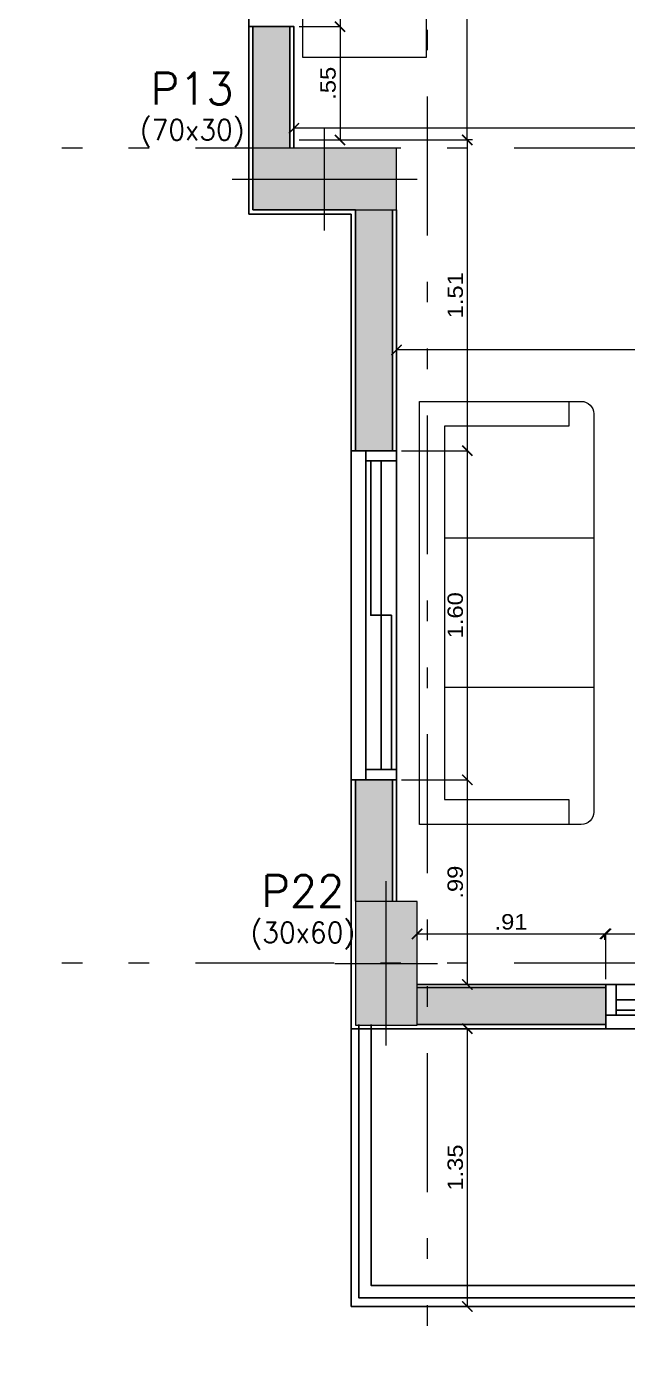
# Model space of a CAD drawing. Header units: metres. Extents: x 219 to 707, y -561 to -17.
# Drawn here: x 339.64 to 342.57, y -185.94 to -179.47 of the extents above; entities that cross this region are included whole.
import ezdxf
from ezdxf.enums import TextEntityAlignment as Align

# ---------------------------------------------------------------- set-up
doc = ezdxf.new("R2010")
doc.units = ezdxf.units.M
doc.linetypes.add('CYPE_RAYAPUNTOPUNTO', pattern=[0.45, 0.225, -0.075, 0, -0.075, 0, -0.075])
for name, color, linetype in [('A-Aberturas', 2, 'Continuous'), ('A-Balcon', 1, 'Continuous'), ('A-Muros', 4, 'Continuous'), ('A-Revoques', 1, 'Continuous'), ('Dr Ejes en bloque', 4, 'Continuous'), ('TCOTA', 1, 'Continuous')]:
    doc.layers.add(name, color=color, linetype=linetype)
for name, color, linetype, lineweight in [('A-Equipamiento', 251, 'Continuous', 5), ('COTAS_REPLANTEO', 7, 'CYPE_RAYAPUNTOPUNTO', 0), ('PILAR_DIM', 253, 'Continuous', 0), ('PILAR_EJES', 1, 'Continuous', 0), ('PILAR_HORMIGON', 5, 'Continuous', 20), ('PILAR_REF', 253, 'Continuous', 0)]:
    doc.layers.add(name, color=color, linetype=linetype, lineweight=lineweight)
doc.layers.add('M4-Muro Hueco 22', color=42, linetype='Continuous', transparency=0.5)
doc.styles.add('1-50', font='arial.ttf', dxfattribs={"width": 1.1, "height": 0.075})
doc.styles.add('CYPETXT', font='romans', dxfattribs={"height": 0.2})
doc.dimstyles.new('1-50', dxfattribs={"dimscale": 0, "dimtxt": 0.075, "dimasz": 0.05, "dimexe": 0, "dimexo": 0.025, "dimgap": 0.02, "dimtad": 1, "dimzin": 4, "dimdsep": 46, "dimtxsty": '1-50', "dimblk": 'ARCHTICK', "dimcen": 0.09, "dimclrd": 256, "dimclre": 8, "dimclrt": 2, "dimadec": 0, "dimazin": 3, "dimtfac": 1, "dimtofl": 0, "dimtmove": 2, "dimatfit": 3, "dimldrblk": 'OPEN90', "dimfxl": 1, "dimtolj": 1, "dimtzin": 0, "dimlwd": 18, "dimlwe": 18, "dimarcsym": 0})

# ---------------------------------------------------------------- blocks, each defined once
blk = doc.blocks.new('A$Cdcc540ea')
for points in [[(-0.15, -0.1), (0, -0.1), (0, -0.15), (-0.15, -0.15), (-0.15, -0.1)], [(-0.15, -1.65), (0, -1.65), (0, -1.7), (-0.15, -1.7), (-0.15, -1.65)]]:
    blk.add_lwpolyline(points)
at = {"color": 1}
blk.add_lwpolyline([(-0.15, -1.65), (0, -1.65), (0, -0.15), (-0.15, -0.15)], close=True, dxfattribs=at)
for points in [[(-0.075, -0.9), (-0.075, -0.15), (-0.125, -0.15), (-0.125, -0.9)], [(-0.025, -1.65), (-0.025, -0.9), (-0.075, -0.9), (-0.075, -1.65)]]:
    blk.add_lwpolyline(points, close=True)
blk = doc.blocks.new('Sillon3c')
for p, q in [((1.65, 0.7), (0.05, 0.7)), ((0.55, 0.7), (0.55, 0.1)), ((1.15, 0.7), (1.15, 0.1)), ((0, 0.65), (0, 0)), ((1.7, 0), (1.7, 0.65)), ((0.1, 0.6), (0, 0.6)), ((0.1, 0.1), (0.1, 0.6)), ((1.6, 0.6), (1.6, 0.1)), ((1.7, 0.6), (1.6, 0.6)), ((1.6, 0.1), (0.1, 0.1)), ((0, 0), (1.7, 0))]:
    blk.add_line(p, q)
for centre, start, end in [((0.05, 0.65), 90, 180), ((1.65, 0.65), 0, 90)]:
    blk.add_arc(centre, 0.05, start, end)
blk = doc.blocks.new('_ArchTick')
at = {"color": 0, "linetype": 'ByBlock', "const_width": 0.15}
blk.add_lwpolyline([(-0.5, -0.5), (0.5, 0.5)], dxfattribs=at)
blk = doc.blocks.new('*D407')
at = {"layer": 'Defpoints', "color": 0, "transparency": 16777216}
for p in [(341.4445, -183.1342), (341.5445, -184.1288), (341.7889, -184.1288)]:
    blk.add_point(p, dxfattribs=at)
at = {"layer": 'TCOTA', "color": 8, "lineweight": 18, "transparency": 16777216}
for p, q in [((341.4695, -183.1342), (341.7889, -183.1342)), ((341.5695, -184.1288), (341.7889, -184.1288))]:
    blk.add_line(p, q, dxfattribs=at)
at = {"layer": 'TCOTA', "lineweight": 18, "transparency": 16777216}
blk.add_line((341.7889, -183.1342), (341.7889, -184.1288), dxfattribs=at)
at = {"layer": 'TCOTA', "lineweight": 18, "transparency": 16777216, "xscale": 0.05, "yscale": 0.05, "zscale": 0.05}
for p, rotation in [((341.7889, -183.1342), 90), ((341.7889, -184.1288), 270)]:
    blk.add_blockref('_ArchTick', p, dxfattribs=dict(at, rotation=rotation))
at = {"layer": 'TCOTA', "color": 2, "transparency": 16777216, "insert": (341.7306, -183.6315), "char_height": 0.075, "attachment_point": 5, "rotation": 90, "style": '1-50'}
blk.add_mtext('\\A1;.99', dxfattribs=at)
blk = doc.blocks.new('_Open90')
at = {"color": 0, "linetype": 'ByBlock', "lineweight": -2}
for p, q in [((0, 0), (-1, 0)), ((-0.5, 0.5), (0, 0)), ((0, 0), (-0.5, -0.5))]:
    blk.add_line(p, q, dxfattribs=at)
blk = doc.blocks.new('*D408')
at = {"layer": 'Defpoints', "color": 0, "transparency": 16777216}
for p in [(341.4445, -181.5342), (341.4445, -183.1342), (341.7889, -183.1342)]:
    blk.add_point(p, dxfattribs=at)
at = {"layer": 'TCOTA', "color": 8, "lineweight": 18, "transparency": 16777216}
for p, q in [((341.4695, -181.5342), (341.7889, -181.5342)), ((341.4695, -183.1342), (341.7889, -183.1342))]:
    blk.add_line(p, q, dxfattribs=at)
at = {"layer": 'TCOTA', "lineweight": 18, "transparency": 16777216}
blk.add_line((341.7889, -181.5342), (341.7889, -183.1342), dxfattribs=at)
at = {"layer": 'TCOTA', "lineweight": 18, "transparency": 16777216, "xscale": 0.05, "yscale": 0.05, "zscale": 0.05}
for p, rotation in [((341.7889, -181.5342), 90), ((341.7889, -183.1342), 270)]:
    blk.add_blockref('_ArchTick', p, dxfattribs=dict(at, rotation=rotation))
at = {"layer": 'TCOTA', "color": 2, "transparency": 16777216, "insert": (341.7306, -182.3342), "char_height": 0.075, "attachment_point": 5, "rotation": 90, "style": '1-50'}
blk.add_mtext('\\A1;1.60', dxfattribs=at)
blk = doc.blocks.new('*D409')
at = {"layer": 'Defpoints', "color": 0, "transparency": 16777216}
for p in [(340.9453, -180.0237), (341.4445, -181.5342), (341.7889, -181.5342)]:
    blk.add_point(p, dxfattribs=at)
at = {"layer": 'TCOTA', "color": 8, "lineweight": 18, "transparency": 16777216}
for p, q in [((340.9703, -180.0237), (341.7889, -180.0237)), ((341.4695, -181.5342), (341.7889, -181.5342))]:
    blk.add_line(p, q, dxfattribs=at)
at = {"layer": 'TCOTA', "lineweight": 18, "transparency": 16777216}
blk.add_line((341.7889, -180.0237), (341.7889, -181.5342), dxfattribs=at)
at = {"layer": 'TCOTA', "lineweight": 18, "transparency": 16777216, "xscale": 0.05, "yscale": 0.05, "zscale": 0.05}
for p, rotation in [((341.7889, -180.0237), 90), ((341.7889, -181.5342), 270)]:
    blk.add_blockref('_ArchTick', p, dxfattribs=dict(at, rotation=rotation))
at = {"layer": 'TCOTA', "color": 2, "transparency": 16777216, "insert": (341.7306, -180.7789), "char_height": 0.075, "attachment_point": 5, "rotation": 90, "style": '1-50'}
blk.add_mtext('\\A1;1.51', dxfattribs=at)
blk = doc.blocks.new('*D410')
at = {"layer": 'Defpoints', "color": 0, "transparency": 16777216}
for p in [(340.9453, -179.4728), (340.9453, -180.0237), (341.1697, -180.0237)]:
    blk.add_point(p, dxfattribs=at)
at = {"layer": 'TCOTA', "color": 8, "lineweight": 18, "transparency": 16777216}
for p, q in [((340.9703, -179.4728), (341.1697, -179.4728)), ((340.9703, -180.0237), (341.1697, -180.0237))]:
    blk.add_line(p, q, dxfattribs=at)
at = {"layer": 'TCOTA', "lineweight": 18, "transparency": 16777216}
blk.add_line((341.1697, -179.4728), (341.1697, -180.0237), dxfattribs=at)
at = {"layer": 'TCOTA', "lineweight": 18, "transparency": 16777216, "xscale": 0.05, "yscale": 0.05, "zscale": 0.05}
for p, rotation in [((341.1697, -179.4728), 90), ((341.1697, -180.0237), 270)]:
    blk.add_blockref('_ArchTick', p, dxfattribs=dict(at, rotation=rotation))
at = {"layer": 'TCOTA', "color": 2, "transparency": 16777216, "insert": (341.1115, -179.7482), "char_height": 0.075, "attachment_point": 5, "rotation": 90, "style": '1-50'}
blk.add_mtext('\\A1;.55', dxfattribs=at)
blk = doc.blocks.new('*D411')
at = {"layer": 'Defpoints', "color": 0, "transparency": 16777216}
for p in [(340.9453, -177.8728), (340.9453, -179.4728), (341.1697, -179.4728)]:
    blk.add_point(p, dxfattribs=at)
at = {"layer": 'TCOTA', "color": 8, "lineweight": 18, "transparency": 16777216}
for p, q in [((340.9703, -177.8728), (341.1697, -177.8728)), ((340.9703, -179.4728), (341.1697, -179.4728))]:
    blk.add_line(p, q, dxfattribs=at)
at = {"layer": 'TCOTA', "lineweight": 18, "transparency": 16777216}
blk.add_line((341.1697, -177.8728), (341.1697, -179.4728), dxfattribs=at)
at = {"layer": 'TCOTA', "lineweight": 18, "transparency": 16777216, "xscale": 0.05, "yscale": 0.05, "zscale": 0.05}
for p, rotation in [((341.1697, -177.8728), 90), ((341.1697, -179.4728), 270)]:
    blk.add_blockref('_ArchTick', p, dxfattribs=dict(at, rotation=rotation))
at = {"layer": 'TCOTA', "color": 2, "transparency": 16777216, "insert": (341.1114, -178.6728), "char_height": 0.075, "attachment_point": 5, "rotation": 90, "style": '1-50'}
blk.add_mtext('\\A1;1.60', dxfattribs=at)
blk = doc.blocks.new('*D413')
at = {"layer": 'Defpoints', "color": 0, "transparency": 16777216}
for p in [(341.7889, -177.314), (341.7889, -177.314), (341.7889, -180.0237)]:
    blk.add_point(p, dxfattribs=at)
at = {"layer": 'TCOTA', "color": 8, "lineweight": 18, "transparency": 16777216}
for p, q in [((341.8139, -177.314), (341.7889, -177.314)), ((341.8139, -180.0237), (341.7889, -180.0237))]:
    blk.add_line(p, q, dxfattribs=at)
at = {"layer": 'TCOTA', "lineweight": 18, "transparency": 16777216}
blk.add_line((341.7889, -180.0237), (341.7889, -177.314), dxfattribs=at)
at = {"layer": 'TCOTA', "lineweight": 18, "transparency": 16777216, "xscale": 0.05, "yscale": 0.05, "zscale": 0.05}
for p, rotation in [((341.7889, -177.314), 90), ((341.7889, -180.0237), 270)]:
    blk.add_blockref('_ArchTick', p, dxfattribs=dict(at, rotation=rotation))
at = {"layer": 'TCOTA', "color": 2, "transparency": 16777216, "insert": (341.7313, -178.6688), "char_height": 0.075, "attachment_point": 5, "rotation": 90, "style": '1-50'}
blk.add_mtext('\\A1;2.71', dxfattribs=at)
blk = doc.blocks.new('*D442')
at = {"layer": 'Defpoints', "color": 0, "transparency": 16777216}
for p in [(344.0634, -183.8831), (342.4634, -184.1288), (344.0634, -184.1438)]:
    blk.add_point(p, dxfattribs=at)
at = {"layer": 'TCOTA', "color": 8, "lineweight": 18, "transparency": 16777216}
for p, q in [((342.4634, -184.1038), (342.4634, -183.8831)), ((344.0634, -184.1188), (344.0634, -183.8831))]:
    blk.add_line(p, q, dxfattribs=at)
at = {"layer": 'TCOTA', "lineweight": 18, "transparency": 16777216}
blk.add_line((342.4634, -183.8831), (344.0634, -183.8831), dxfattribs=at)
at = {"layer": 'TCOTA', "lineweight": 18, "transparency": 16777216, "xscale": 0.05, "yscale": 0.05, "zscale": 0.05, "rotation": 180}
blk.add_blockref('_ArchTick', (342.4634, -183.8831), dxfattribs=at)
at = {"layer": 'TCOTA', "lineweight": 18, "transparency": 16777216, "xscale": 0.05, "yscale": 0.05, "zscale": 0.05}
blk.add_blockref('_ArchTick', (344.0634, -183.8831), dxfattribs=at)
at = {"layer": 'TCOTA', "color": 2, "transparency": 16777216, "insert": (343.2634, -183.8248), "char_height": 0.075, "attachment_point": 5, "style": '1-50'}
blk.add_mtext('\\A1;1.60', dxfattribs=at)
blk = doc.blocks.new('*D443')
at = {"layer": 'Defpoints', "color": 0, "transparency": 16777216}
for p in [(342.4585, -183.8831), (341.5445, -183.9366), (342.4585, -183.9366)]:
    blk.add_point(p, dxfattribs=at)
at = {"layer": 'TCOTA', "color": 8, "lineweight": 18, "transparency": 16777216}
for p, q in [((341.5445, -183.9116), (341.5445, -183.8831)), ((342.4585, -183.9116), (342.4585, -183.8831))]:
    blk.add_line(p, q, dxfattribs=at)
at = {"layer": 'TCOTA', "lineweight": 18, "transparency": 16777216}
blk.add_line((341.5445, -183.8831), (342.4585, -183.8831), dxfattribs=at)
at = {"layer": 'TCOTA', "lineweight": 18, "transparency": 16777216, "xscale": 0.05, "yscale": 0.05, "zscale": 0.05, "rotation": 180}
blk.add_blockref('_ArchTick', (341.5445, -183.8831), dxfattribs=at)
at = {"layer": 'TCOTA', "lineweight": 18, "transparency": 16777216, "xscale": 0.05, "yscale": 0.05, "zscale": 0.05}
blk.add_blockref('_ArchTick', (342.4585, -183.8831), dxfattribs=at)
at = {"layer": 'TCOTA', "color": 2, "transparency": 16777216, "insert": (342.0015, -183.8248), "char_height": 0.075, "attachment_point": 5, "style": '1-50'}
blk.add_mtext('\\A1;.91', dxfattribs=at)
blk = doc.blocks.new('*D444')
at = {"layer": 'Defpoints', "color": 0, "transparency": 16777216}
for p in [(341.6198, -184.3438), (341.6209, -185.6939), (341.7889, -185.6939)]:
    blk.add_point(p, dxfattribs=at)
at = {"layer": 'TCOTA', "color": 8, "lineweight": 18, "transparency": 16777216}
for p, q in [((341.6448, -184.3438), (341.7889, -184.3438)), ((341.6459, -185.6939), (341.7889, -185.6939))]:
    blk.add_line(p, q, dxfattribs=at)
at = {"layer": 'TCOTA', "lineweight": 18, "transparency": 16777216}
blk.add_line((341.7889, -184.3438), (341.7889, -185.6939), dxfattribs=at)
at = {"layer": 'TCOTA', "lineweight": 18, "transparency": 16777216, "xscale": 0.05, "yscale": 0.05, "zscale": 0.05}
for p, rotation in [((341.7889, -184.3438), 90), ((341.7889, -185.6939), 270)]:
    blk.add_blockref('_ArchTick', p, dxfattribs=dict(at, rotation=rotation))
at = {"layer": 'TCOTA', "color": 2, "transparency": 16777216, "insert": (341.7306, -185.0189), "char_height": 0.075, "attachment_point": 5, "rotation": 90, "style": '1-50'}
blk.add_mtext('\\A1;1.35', dxfattribs=at)
blk = doc.blocks.new('*D475')
at = {"layer": 'Defpoints', "color": 0, "transparency": 16777216}
for p in [(341.4446, -181.0447), (341.4446, -181.0447), (345.0383, -181.0456)]:
    blk.add_point(p, dxfattribs=at)
at = {"layer": 'TCOTA', "color": 8, "lineweight": 18, "transparency": 16777216}
for p, q in [((341.4446, -181.0197), (341.4446, -181.0447)), ((345.0383, -181.0206), (345.0383, -181.0447))]:
    blk.add_line(p, q, dxfattribs=at)
at = {"layer": 'TCOTA', "lineweight": 18, "transparency": 16777216}
blk.add_line((345.0383, -181.0447), (341.4446, -181.0447), dxfattribs=at)
at = {"layer": 'TCOTA', "lineweight": 18, "transparency": 16777216, "xscale": 0.05, "yscale": 0.05, "zscale": 0.05, "rotation": 180}
blk.add_blockref('_ArchTick', (341.4446, -181.0447), dxfattribs=at)
at = {"layer": 'TCOTA', "lineweight": 18, "transparency": 16777216, "xscale": 0.05, "yscale": 0.05, "zscale": 0.05}
blk.add_blockref('_ArchTick', (345.0383, -181.0447), dxfattribs=at)
at = {"layer": 'TCOTA', "color": 2, "transparency": 16777216, "insert": (343.2415, -180.9864), "char_height": 0.075, "attachment_point": 5, "style": '1-50'}
blk.add_mtext('\\A1;3.59', dxfattribs=at)
blk = doc.blocks.new('*D481')
at = {"layer": 'Defpoints', "color": 0, "transparency": 16777216}
for p in [(340.9453, -179.967), (340.9453, -179.967), (345.0383, -179.967)]:
    blk.add_point(p, dxfattribs=at)
at = {"layer": 'TCOTA', "color": 8, "lineweight": 18, "transparency": 16777216}
for p, q in [((340.9453, -179.942), (340.9453, -179.967)), ((345.0383, -179.942), (345.0383, -179.967))]:
    blk.add_line(p, q, dxfattribs=at)
at = {"layer": 'TCOTA', "lineweight": 18, "transparency": 16777216}
blk.add_line((345.0383, -179.967), (340.9453, -179.967), dxfattribs=at)
at = {"layer": 'TCOTA', "lineweight": 18, "transparency": 16777216, "xscale": 0.05, "yscale": 0.05, "zscale": 0.05, "rotation": 180}
blk.add_blockref('_ArchTick', (340.9453, -179.967), dxfattribs=at)
at = {"layer": 'TCOTA', "lineweight": 18, "transparency": 16777216, "xscale": 0.05, "yscale": 0.05, "zscale": 0.05}
blk.add_blockref('_ArchTick', (345.0383, -179.967), dxfattribs=at)
at = {"layer": 'TCOTA', "color": 2, "transparency": 16777216, "insert": (342.9918, -179.9087), "char_height": 0.075, "attachment_point": 5, "style": '1-50'}
blk.add_mtext('\\A1;4.09', dxfattribs=at)
blk = doc.blocks.new('Ejes del pilar')
at = {"layer": 'PILAR_EJES'}
for p, q in [((0, -0.5), (0, 0.5)), ((-0.5, 0), (0.5, 0))]:
    blk.add_line(p, q, dxfattribs=at)
blk = doc.blocks.new('A$Cbfd24b4d')
at = {"transparency": 33554559}
h = blk.add_hatch(color=253, dxfattribs=at)
h.paths.add_polyline_path([(-17.7008, -9.9381), (-17.0008, -9.9381), (-17.0008, -9.6381), (-17.7008, -9.6381)])
h.paths.add_polyline_path([(-17.2011, -13.9003), (-16.9011, -13.9003), (-16.9011, -13.3003), (-17.2011, -13.3003)])
h.paths.add_polyline_path([(-12.0511, -13.9003), (-11.7511, -13.9003), (-11.7511, -13.3003), (-12.0511, -13.3003)])
h.paths.add_polyline_path([(-12.0508, -10.4381), (-11.7508, -10.4381), (-11.7508, -9.6381), (-12.0508, -9.6381)])
h.paths.add_polyline_path([(-6.8008, -10.3381), (-6.4508, -10.3381), (-6.4508, -9.6381), (-6.8008, -9.6381)])
h.paths.add_polyline_path([(-6.802, -13.9003), (-6.502, -13.9003), (-6.502, -13.3003), (-6.802, -13.3003)])
h.paths.add_polyline_path([(-3.7511, -13.9003), (-3.4511, -13.9003), (-3.4511, -13.2003), (-3.7511, -13.2003)])
h.paths.add_polyline_path([(-3.7508, -10.3381), (-3.4508, -10.3381), (-3.4508, -9.6381), (-3.7508, -9.6381)])
h.paths.add_polyline_path([(0.9002, -13.9003), (1.6002, -13.9003), (1.6002, -13.6003), (0.9002, -13.6003)])
h.paths.add_polyline_path([(6.3, -13.9003), (6.6, -13.9003), (6.6, -13.3003), (6.3, -13.3003)])
h.paths.add_polyline_path([(6.3, -10.3381), (6.6, -10.3381), (6.6, -9.6381), (6.3, -9.6381)])
h.paths.add_polyline_path([(6.2997, -3.5519), (6.5997, -3.5519), (6.5997, -2.8519), (6.2997, -2.8519)])
h.paths.add_polyline_path([(-0.3503, -4.0492), (-0.0503, -4.0492), (-0.0503, -3.3492), (-0.3503, -3.3492)])
h.paths.add_polyline_path([(-3.1503, -4.05), (-2.8503, -4.05), (-2.8503, -3.35), (-3.1503, -3.35)])
h.paths.add_polyline_path([(-7.3003, -3.6492), (-6.6003, -3.6492), (-6.6003, -3.3492), (-7.3003, -3.3492)])
h.paths.add_polyline_path([(-12.0503, -3.6492), (-11.3503, -3.6492), (-11.3503, -3.3492), (-12.0503, -3.3492)])
at = {"layer": 'PILAR_HORMIGON'}
for points in [[(-17.7008, -9.9381), (-17.0008, -9.9381), (-17.0008, -9.6381), (-17.7008, -9.6381), (-17.7008, -9.9381)], [(-17.7008, -9.9381), (-17.0008, -9.9381), (-17.0008, -9.6381), (-17.7008, -9.6381), (-17.7008, -9.9381)], [(-17.2011, -13.9003), (-16.9011, -13.9003), (-16.9011, -13.3003), (-17.2011, -13.3003), (-17.2011, -13.9003)], [(-17.2011, -13.9003), (-16.9011, -13.9003), (-16.9011, -13.3003), (-17.2011, -13.3003), (-17.2011, -13.9003)]]:
    blk.add_lwpolyline(points, close=True, dxfattribs=at)
at = {"layer": 'PILAR_EJES'}
for p, xscale, yscale in [((-17.3508, -9.7881), 0.9000000000000001, 0.5), ((-17.3508, -9.7881), 0.9000000000000001, 0.5), ((-17.0511, -13.6003), 0.5, 0.8), ((-17.0511, -13.6003), 0.5, 0.8)]:
    blk.add_blockref('Ejes del pilar', p, dxfattribs=dict(at, xscale=xscale, yscale=yscale))
at = {"layer": 'PILAR_DIM', "lineweight": 0, "style": 'CYPETXT', "width": 0.882521}
for s, p, p2 in [('(70x30)', (-18.2492, -9.5989), (-17.7407, -9.5989)), ('(70x30)', (-18.2492, -9.5989), (-17.7407, -9.5989)), ('(30x60)', (-17.7111, -13.4997), (-17.2026, -13.4997)), ('(30x60)', (-17.7111, -13.4997), (-17.2026, -13.4997))]:
    blk.add_text(s, height=0.1, dxfattribs=at).set_placement(p, p2, align=Align.FIT)
at = {"layer": 'PILAR_REF', "style": 'CYPETXT', "width": 0.951021}
for s, p, p2 in [('P13', (-18.1963, -9.4247), (-17.7936, -9.4247)), ('P13', (-18.1963, -9.4247), (-17.7936, -9.4247)), ('P22', (-17.6582, -13.3255), (-17.2554, -13.3255)), ('P22', (-17.6582, -13.3255), (-17.2554, -13.3255))]:
    blk.add_text(s, height=0.15333, dxfattribs=at).set_placement(p, p2, align=Align.FIT)
blk = doc.blocks.new('DSADADASDAS')
at = {"layer": 'COTAS_REPLANTEO', "ltscale": 3}
for p, q in [((115.8777, 125.9327, -0.525), (115.8777, 146.4778, -0.525)), ((110.0984, 134.1088, -0.525), (141.6696, 134.1088, -0.525)), ((110.0984, 130.1466, -0.525), (141.6696, 130.1466, -0.525))]:
    blk.add_line(p, q, dxfattribs=at)

msp = doc.modelspace()

# ---------------------------------------------------------------- hatches: boundary and pattern name
at = {"layer": 'M4-Muro Hueco 22', "transparency": 33554687}
h = msp.add_hatch(color=256, dxfattribs=at)
h.dxf.hatch_style = 1
h.paths.add_polyline_path([(340.7453, -179.4728), (340.9253, -179.4728), (340.9253, -180.0641), (340.7453, -180.0641)])
h = msp.add_hatch(color=256, dxfattribs=at)
h.dxf.hatch_style = 1
h.paths.add_polyline_path([(341.2445, -181.5342), (341.4245, -181.5342), (341.4245, -180.3641), (341.2445, -180.3641)])
h = msp.add_hatch(color=256, dxfattribs=at)
h.dxf.hatch_style = 1
h.paths.add_polyline_path([(341.2445, -183.1342), (341.4245, -183.1342), (341.4245, -183.7239), (341.2445, -183.7239)])
h = msp.add_hatch(color=256, dxfattribs=at)
h.dxf.hatch_style = 1
h.paths.add_polyline_path([(341.5445, -184.1438), (341.5445, -184.3238), (342.4634, -184.3238), (342.4634, -184.1438)])
h.paths.add_polyline_path([(346.3945, -184.3238), (346.3945, -184.2038), (346.3945, -184.1438), (344.8298, -184.1438), (344.7098, -184.1438), (344.0634, -184.1438), (344.0634, -184.3238)])

# ---------------------------------------------------------------- linework, layer by layer
at = {"layer": 'A-Aberturas', "color": 252}
for p, q in [((341.2245, -183.1342), (341.2245, -181.5342)), ((342.4634, -184.3438), (344.0634, -184.3438))]:
    msp.add_line(p, q, dxfattribs=at)
msp.add_lwpolyline([(340.7253, -177.8728), (340.7253, -179.4728)], dxfattribs=at)
at = {"layer": 'A-Balcon'}
for points in [[(341.2608, -184.3238), (341.2608, -185.6521), (351.0246, -185.6529), (351.0246, -184.3239)], [(341.3208, -184.3238), (341.3208, -185.5921), (350.9646, -185.5929), (350.9646, -184.3239)]]:
    msp.add_lwpolyline(points, dxfattribs=at)
at = {"layer": 'A-Equipamiento', "transparency": 33554687}
msp.add_lwpolyline([(341.5892, -177.6235), (341.5892, -179.6235), (340.9892, -179.6235), (340.9892, -177.6235), (341.5892, -177.6235)], dxfattribs=at)
at = {"layer": 'A-Muros', "transparency": 33554687}
for p, q in [((340.7453, -179.4728), (340.7453, -180.3641)), ((340.9253, -179.4728), (340.9253, -180.0641)), ((340.7453, -180.3641), (341.2445, -180.3641)), ((341.2445, -180.3641), (341.2445, -181.5342)), ((341.4245, -180.3641), (341.4245, -181.5342)), ((341.2445, -181.5342), (341.4445, -181.5342)), ((341.2445, -183.1342), (341.2445, -183.7239)), ((341.4245, -183.1342), (341.4245, -183.7239)), ((341.5445, -184.1438), (342.4634, -184.1438)), ((341.5445, -184.3238), (342.4634, -184.3238))]:
    msp.add_line(p, q, dxfattribs=at)
at = {"layer": 'A-Muros'}
for p, q in [((340.7453, -179.4728), (340.9253, -179.4728)), ((341.2445, -183.1342), (341.4245, -183.1342)), ((342.4634, -184.3238), (342.4634, -184.1438))]:
    msp.add_line(p, q, dxfattribs=at)
at = {"layer": 'A-Revoques', "transparency": 33554687}
for p, q in [((341.2245, -180.3841), (340.7253, -180.3841)), ((341.4445, -183.1342), (341.4445, -183.7239)), ((341.5445, -184.1288), (342.4634, -184.1288)), ((342.4634, -184.1288), (342.4634, -184.3438)), ((341.2245, -184.3438), (341.2245, -184.3223)), ((342.4634, -184.3438), (341.2245, -184.3438))]:
    msp.add_line(p, q, dxfattribs=at)
at = {"layer": 'A-Revoques'}
for p, q in [((341.2245, -184.3438), (341.2245, -185.6939)), ((341.2245, -185.6939), (351.0645, -185.6939))]:
    msp.add_line(p, q, dxfattribs=at)
at = {"layer": 'A-Revoques', "transparency": 33554687}
for points in [[(340.7253, -180.3841), (340.7253, -179.4728), (340.9453, -179.4728), (340.9453, -180.0641)], [(341.4448, -180.3641), (341.4445, -181.5342), (341.2245, -181.5342), (341.2245, -180.3841)], [(341.4445, -183.1342), (341.2245, -183.1342), (341.2245, -184.3223)]]:
    msp.add_lwpolyline(points, dxfattribs=at)

# ---------------------------------------------------------------- block references
msp.add_blockref('A$Cbfd24b4d', (358.4456, -170.426))
at = {"layer": 'A-Aberturas', "transparency": 33554687}
msp.add_blockref('A$Cdcc540ea', (341.4445, -181.4342), dxfattribs=at)
at = {"layer": 'A-Aberturas', "transparency": 33554687, "rotation": 270}
msp.add_blockref('A$Cdcc540ea', (344.1634, -184.2788), dxfattribs=at)
at = {"layer": 'A-Equipamiento', "transparency": 33554687, "xscale": -1.209999999999994, "yscale": 1.209999999999994, "zscale": 1.21, "rotation": 270}
msp.add_blockref('Sillon3c', (341.557, -183.3514), dxfattribs=at)
at = {"layer": 'Dr Ejes en bloque'}
msp.add_blockref('DSADADASDAS', (225.7179, -314.1705, 0.525), dxfattribs=at)

# ---------------------------------------------------------------- dimensions: what is measured, and where the dimension line sits
at = {"layer": 'TCOTA'}
for base, p1, p2, picture, middle in [((341.7889, -177.314), (341.7889, -180.0237), (341.7889, -177.314), '*D413', (341.7313, -178.6688)), ((341.1697, -179.4728), (340.9453, -177.8728), (340.9453, -179.4728), '*D411', (341.1114, -178.6728)), ((341.1697, -180.0237), (340.9453, -179.4728), (340.9453, -180.0237), '*D410', (341.1115, -179.7482)), ((341.7889, -181.5342), (340.9453, -180.0237), (341.4445, -181.5342), '*D409', (341.7306, -180.7789)), ((341.7889, -183.1342), (341.4445, -181.5342), (341.4445, -183.1342), '*D408', (341.7306, -182.3342)), ((341.7889, -184.1288), (341.4445, -183.1342), (341.5445, -184.1288), '*D407', (341.7306, -183.6315)), ((341.7889, -185.6939), (341.6198, -184.3438), (341.6209, -185.6939), '*D444', (341.7306, -185.0189))]:
    dim = msp.add_linear_dim(base=base, p1=p1, p2=p2, angle=90, dimstyle='1-50', override={"dimscale": 1}, dxfattribs=at)
    dim.commit()
    dim.dimension.update_dxf_attribs({"geometry": picture, "text_midpoint": middle})
for base, p1, p2, picture, middle in [((340.9453, -179.967), (345.0383, -179.967), (340.9453, -179.967), '*D481', (342.9918, -179.9087)), ((341.4446, -181.0447), (345.0383, -181.0456), (341.4446, -181.0447), '*D475', (343.2415, -180.9864)), ((342.4585, -183.8831), (341.5445, -183.9366), (342.4585, -183.9366), '*D443', (342.0015, -183.8248)), ((344.0634, -183.8831), (342.4634, -184.1288), (344.0634, -184.1438), '*D442', (343.2634, -183.8248))]:
    dim = msp.add_linear_dim(base=base, p1=p1, p2=p2, dimstyle='1-50', override={"dimscale": 1}, dxfattribs=at)
    dim.commit()
    dim.dimension.update_dxf_attribs({"geometry": picture, "text_midpoint": middle})

doc.saveas('drawing.dxf')
